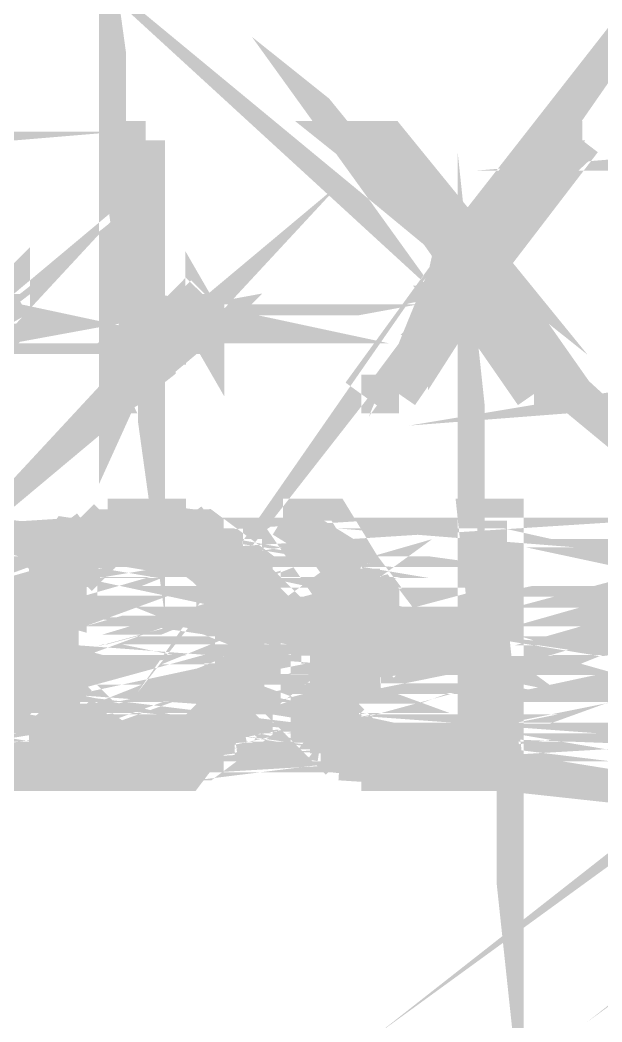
# Model space of a CAD drawing. Header units: inches. Extents: x -524 to 1067, y -71 to 1110.
# Drawn here: x 783.01 to 796.9, y 112.55 to 136.46 of the extents above; entities that cross this region are included whole.
import ezdxf

# ---------------------------------------------------------------- set-up
doc = ezdxf.new("R2010")
doc.units = ezdxf.units.IN
doc.header["$MEASUREMENT"] = 0
doc.layers.add('H', color=7, linetype='Continuous')
doc.layers.add('P', color=7, linetype='Continuous')

msp = doc.modelspace()

# ---------------------------------------------------------------- hatches: boundary and pattern name
at = {"layer": 'H', "linetype": 'Continuous'}
for points in [[(786.072, 128.955), (785.364, 127.539), (785.364, 133.591), (786.072, 133.591), (786.072, 128.955)], [(793.474, 131.467), (793.474, 131.273), (793.215, 130.306), (790.897, 133.591), (791.865, 133.591), (793.474, 131.467)], [(794.182, 130.565), (793.733, 131.018), (793.733, 131.018), (793.923, 131.339), (793.923, 131.467), (795.533, 133.591), (796.5, 133.591), (793.733, 131.018), (793.733, 131.018), (796.5, 133.591), (794.182, 130.565), (794.182, 130.565)], [(793.215, 130.306), (793.474, 131.273), (793.733, 131.273), (793.733, 131.018), (793.215, 130.306)], [(793.733, 131.018), (793.923, 131.273), (793.923, 131.339), (793.733, 131.018)], [(793.215, 130.306), (793.733, 131.018), (794.182, 130.565), (796.241, 127.539), (793.215, 130.306)], [(793.215, 129.149), (792.058, 127.539), (791.156, 127.539), (793.215, 130.306), (793.733, 129.857), (793.474, 129.536), (793.733, 129.857), (793.215, 129.408), (793.215, 129.408), (793.474, 129.598), (793.408, 129.408), (793.215, 129.408), (793.215, 129.408), (793.215, 129.149)], [(796.241, 127.539), (793.733, 129.857), (793.215, 130.306), (796.241, 127.539)], [(787.423, 129.149), (787.229, 129.598), (787.423, 129.857), (787.423, 129.149)], [(796.241, 127.539), (793.923, 129.598), (793.733, 129.598), (793.733, 129.857), (796.241, 127.539)], [(787.423, 129.149), (786.715, 129.408), (786.97, 129.598), (787.423, 129.149)], [(787.423, 129.149), (786.97, 129.598), (787.229, 129.598), (787.423, 129.149)], [(796.241, 127.539), (793.923, 129.408), (793.923, 129.598), (796.241, 127.539)], [(786.262, 129.149), (786.521, 129.408), (786.715, 129.408), (787.423, 129.149), (786.262, 129.149)], [(795.343, 127.539), (794.182, 129.149), (793.923, 129.408), (796.241, 127.539), (795.343, 127.539)], [(786.072, 128.955), (787.423, 129.149), (787.229, 128.955), (786.072, 128.955)], [(786.072, 128.955), (786.262, 129.149), (787.423, 129.149), (786.072, 128.955)], [(786.715, 128.7), (785.364, 127.539), (786.072, 128.955), (786.97, 128.955), (786.97, 128.7), (786.715, 128.7)], [(785.364, 127.539), (786.715, 128.7), (786.521, 128.507), (785.364, 127.539)], [(785.364, 127.539), (786.262, 128.313), (786.262, 128.507), (786.521, 128.507), (786.262, 128.313), (786.262, 128.247), (785.364, 127.539)], [(785.364, 127.539), (786.262, 128.247), (786.072, 127.988), (785.364, 127.539)], [(785.364, 127.539), (786.072, 127.988), (785.813, 127.798), (785.364, 127.539)], [(785.364, 127.539), (785.813, 127.798), (785.813, 127.539), (785.364, 127.539)], [(784.912, 124.32), (785.105, 124.514), (786.97, 124.514), (787.229, 124.32), (784.912, 124.32)], [(791.156, 123.353), (791.416, 123.163), (790.448, 122.904), (789.288, 124.514), (790.448, 124.514), (791.156, 123.353)], [(794.635, 118.528), (793.923, 121.294), (793.923, 124.514), (794.635, 118.528)], [(794.635, 118.528), (793.923, 124.514), (794.635, 124.514), (794.635, 118.528)], [(784.463, 124.065), (784.652, 124.32), (787.423, 124.32), (787.682, 124.065), (784.463, 124.065)], [(783.944, 123.806), (784.204, 124.065), (786.072, 124.065), (785.813, 123.806), (783.944, 123.806)], [(786.262, 123.806), (786.072, 124.065), (787.937, 123.806), (786.262, 123.806)], [(787.937, 123.806), (786.072, 124.065), (787.937, 124.065), (787.937, 123.806)], [(783.755, 123.353), (783.755, 123.612), (783.944, 123.806), (785.105, 123.806), (784.912, 123.612), (783.755, 123.353)], [(787.423, 123.353), (787.036, 123.806), (786.715, 123.806), (786.97, 123.806), (788.131, 123.612), (788.39, 123.612), (788.39, 123.353), (787.423, 123.353)], [(788.131, 123.612), (786.715, 123.806), (788.131, 123.806), (788.131, 123.612)], [(783.755, 123.353), (784.912, 123.612), (784.652, 123.353), (783.755, 123.353)], [(783.495, 122.904), (783.495, 123.163), (784.463, 123.163), (784.463, 122.904), (784.204, 122.904), (784.204, 122.455), (783.944, 122.196), (783.944, 120.846), (784.204, 120.586), (783.236, 120.327), (783.236, 122.711), (783.495, 122.904)], [(783.495, 123.163), (783.755, 123.353), (784.652, 123.353), (784.463, 123.163), (783.495, 123.163)], [(787.682, 123.163), (787.423, 123.353), (788.39, 123.353), (787.682, 123.163)], [(787.682, 123.163), (788.39, 123.353), (788.58, 123.163), (787.682, 123.163)], [(788.839, 122.711), (787.937, 122.904), (787.682, 122.904), (787.682, 123.163), (788.58, 123.163), (788.58, 122.904), (788.839, 122.711)], [(790.448, 122.904), (791.416, 123.163), (791.416, 122.904), (790.448, 122.904)], [(787.937, 122.455), (787.937, 122.904), (788.839, 122.711), (788.839, 122.196), (788.131, 122.003), (788.131, 122.196), (787.937, 122.455)], [(790.448, 122.711), (790.448, 122.904), (791.605, 122.904), (791.605, 122.711), (790.708, 122.455), (790.708, 122.711), (790.448, 122.711)], [(791.865, 122.196), (790.708, 122.455), (791.605, 122.711), (791.865, 122.455), (791.865, 122.196)], [(791.156, 122.003), (791.156, 122.196), (790.897, 122.196), (790.897, 122.389), (790.708, 122.455), (790.897, 122.455), (791.865, 122.196), (792.058, 122.196), (792.058, 122.003), (791.156, 122.003)], [(788.131, 120.846), (788.131, 122.003), (788.839, 122.196), (788.839, 120.327), (788.58, 120.327), (788.58, 119.878), (788.39, 119.685), (787.682, 119.878), (787.682, 120.137), (787.937, 120.137), (787.937, 120.846), (788.131, 120.846)], [(791.605, 121.747), (791.416, 122.003), (792.507, 122.003), (791.605, 121.747)], [(791.605, 121.747), (792.507, 122.003), (793.025, 122.003), (791.605, 121.747)], [(793.923, 121.294), (791.605, 121.747), (793.025, 122.003), (793.923, 121.294)], [(793.923, 121.294), (793.025, 122.003), (793.923, 122.003), (793.923, 121.294)], [(793.923, 121.294), (790.708, 121.554), (790.897, 121.747), (793.923, 121.294)], [(793.923, 121.294), (790.897, 121.747), (791.416, 121.747), (793.923, 121.294)], [(793.923, 121.294), (791.416, 121.747), (791.605, 121.747), (793.923, 121.294)], [(790.448, 121.294), (790.448, 121.554), (790.708, 121.554), (793.923, 121.294), (790.448, 121.294)], [(790.255, 121.035), (791.799, 121.229), (792.058, 121.294), (791.799, 121.229), (791.605, 121.035), (790.255, 121.035)], [(790.255, 121.035), (790.255, 121.294), (792.058, 121.294), (790.255, 121.035)], [(794.635, 118.528), (793.923, 119.17), (793.923, 121.294), (794.635, 118.528)], [(789.999, 120.586), (789.999, 121.035), (791.156, 121.035), (791.156, 120.846), (790.897, 120.846), (789.999, 120.586)], [(789.999, 119.685), (789.999, 120.586), (790.897, 120.846), (790.708, 120.586), (790.708, 119.878), (789.999, 119.685)], [(783.495, 120.137), (783.236, 120.327), (784.204, 120.586), (784.204, 120.327), (784.463, 120.137), (784.463, 119.878), (783.495, 120.137)], [(783.495, 119.878), (783.495, 120.137), (784.463, 119.878), (783.495, 119.878)], [(783.755, 119.685), (783.495, 119.878), (784.463, 119.878), (784.652, 119.685), (783.755, 119.429), (783.755, 119.685)], [(787.229, 119.429), (787.682, 119.878), (788.39, 119.685), (788.131, 119.429), (787.229, 119.429)], [(789.999, 119.685), (790.708, 119.878), (790.897, 119.685), (789.999, 119.685)], [(783.944, 119.17), (783.944, 119.429), (783.755, 119.429), (784.652, 119.685), (784.912, 119.429), (785.105, 119.429), (783.944, 119.17)], [(790.255, 119.17), (789.999, 119.429), (789.999, 119.685), (790.897, 119.685), (790.897, 119.429), (791.156, 119.429), (790.255, 119.17)], [(783.944, 119.17), (785.105, 119.429), (785.364, 119.17), (783.944, 119.17)], [(786.715, 119.17), (788.131, 119.429), (788.131, 119.17), (786.715, 119.17)], [(786.715, 119.17), (786.97, 119.429), (788.131, 119.429), (786.715, 119.17)], [(790.255, 119.17), (791.156, 119.429), (791.416, 119.17), (790.255, 119.17)], [(784.463, 118.718), (784.463, 118.977), (784.204, 118.977), (786.072, 119.17), (787.937, 118.977), (787.682, 118.977), (787.423, 118.718), (784.463, 118.718)], [(784.204, 118.977), (784.204, 119.17), (786.072, 119.17), (784.204, 118.977)], [(787.937, 118.977), (786.072, 119.17), (786.262, 119.17), (787.937, 118.977)], [(787.937, 118.977), (786.262, 119.17), (787.937, 119.17), (787.937, 118.977)], [(794.635, 118.528), (790.448, 118.977), (790.255, 119.17), (792.058, 119.17), (794.635, 118.528)], [(794.635, 118.528), (792.058, 119.17), (793.923, 119.17), (794.635, 118.528)], [(794.635, 118.528), (790.708, 118.718), (790.448, 118.977), (794.635, 118.528)], [(785.105, 118.528), (784.912, 118.718), (787.229, 118.718), (786.97, 118.528), (785.105, 118.528)], [(794.635, 118.528), (790.708, 118.718), (790.897, 118.718), (794.635, 118.528)], [(791.156, 118.528), (791.156, 118.718), (790.897, 118.718), (791.156, 118.718), (794.635, 118.528), (791.156, 118.528)]]:
    msp.add_hatch(color=256, dxfattribs=at).paths.add_polyline_path(points)

# ---------------------------------------------------------------- linework, layer by layer
at = {"layer": 'P', "const_width": 0.927}
for points in [[(812.658, 128.247), (812.464, 128.054), (811.756, 127.539), (812.658, 128.247)], [(817.1, 128.054), (816.391, 127.539), (817.293, 128.247)], [(793.923, 129.664), (796.241, 127.539), (793.668, 129.664), (793.923, 129.664)], [(793.474, 131.532), (790.897, 133.591), (793.215, 130.372)], [(785.364, 133.591), (786.007, 128.955), (786.007, 133.591)], [(786.007, 133.591), (785.364, 133.591)], [(785.364, 133.591), (786.007, 128.955), (785.364, 127.539), (785.364, 133.591)], [(793.474, 131.532), (790.897, 133.591), (791.799, 133.591), (793.474, 131.532)], [(796.434, 133.591), (793.668, 131.018), (794.116, 130.565)], [(796.434, 133.591), (793.668, 131.018)], [(793.668, 131.018), (795.533, 133.591)], [(793.668, 131.018), (795.533, 133.591)], [(795.533, 133.591), (793.923, 131.273), (793.668, 131.018)], [(795.533, 133.591), (793.923, 131.273), (793.923, 131.532), (795.533, 133.591)], [(794.116, 130.565), (796.434, 133.591)], [(795.533, 133.591), (796.434, 133.591)], [(771.907, 133.335), (774.225, 133.335), (771.907, 133.335), (774.225, 133.335), (771.907, 133.142), (771.907, 133.335)], [(792.058, 127.539), (793.215, 130.372), (791.156, 127.539)], [(802.745, 133.335), (805.062, 133.335), (802.745, 133.335), (805.062, 133.335), (802.745, 133.142), (802.745, 133.335)], [(793.923, 122.003), (793.923, 124.579), (794.569, 118.528)], [(793.215, 130.372), (793.474, 131.532)], [(793.215, 130.372), (793.474, 131.532)], [(793.474, 131.532), (793.474, 131.273)], [(793.923, 131.273), (793.923, 131.532), (793.923, 131.273)], [(793.923, 131.532), (793.923, 131.532), (793.923, 131.532)], [(781.627, 128.247), (780.729, 127.539), (781.627, 128.507), (781.627, 128.247)], [(786.262, 128.247), (785.364, 127.539), (786.262, 128.507), (786.262, 128.247)], [(793.215, 130.372), (793.668, 131.273)], [(793.215, 130.372), (793.668, 131.273)], [(793.668, 131.273), (793.474, 131.273), (793.215, 130.372)], [(793.474, 131.273), (793.215, 130.372)], [(793.668, 131.273), (793.668, 131.018)], [(793.668, 131.018), (794.116, 130.565), (793.215, 130.372), (793.668, 131.018)], [(793.668, 131.018), (793.215, 130.372)], [(782.787, 129.215), (782.787, 129.923), (782.528, 129.664)], [(794.116, 130.565), (793.215, 130.372)], [(796.241, 127.539), (794.116, 130.565)], [(787.164, 129.664), (787.423, 129.215), (787.423, 129.923)], [(792.058, 127.539), (793.215, 130.372)], [(793.215, 130.372), (793.668, 129.923), (796.241, 127.539), (793.215, 130.372)], [(793.215, 130.372), (796.241, 127.539)], [(793.215, 130.372), (793.215, 129.215)], [(793.215, 130.372), (793.215, 129.215), (793.668, 129.923)], [(793.668, 129.923), (793.215, 130.372)], [(793.215, 129.408), (793.474, 129.664), (793.474, 129.408), (793.215, 129.408)], [(782.079, 129.408), (782.335, 129.664), (782.787, 129.215)], [(782.787, 129.215), (782.787, 129.923), (782.787, 129.923), (782.787, 129.215)], [(786.715, 129.408), (786.97, 129.664), (787.423, 129.215)], [(787.423, 129.923), (787.164, 129.664)], [(787.423, 129.215), (787.423, 129.923)], [(787.423, 129.923), (787.423, 129.923)], [(787.423, 129.923), (787.423, 129.215)], [(793.215, 129.215), (793.668, 129.923)], [(793.668, 129.923), (793.215, 129.408)], [(793.668, 129.923), (793.215, 129.408)], [(793.215, 129.408), (793.474, 129.664), (793.668, 129.923)], [(796.241, 127.539), (793.668, 129.664), (793.668, 129.923)], [(793.668, 129.923), (796.241, 127.539)], [(793.668, 129.923), (796.241, 127.539), (793.668, 129.923)], [(793.668, 129.923), (793.668, 129.923)], [(782.335, 129.664), (782.787, 129.215)], [(782.787, 129.215), (782.528, 129.664)], [(782.787, 129.215), (782.528, 129.664)], [(782.528, 129.664), (782.787, 129.215)], [(782.528, 129.664), (782.787, 129.215)], [(786.97, 129.664), (787.423, 129.215)], [(787.164, 129.664), (786.97, 129.664)], [(787.423, 129.215), (787.164, 129.664)], [(787.423, 129.215), (787.164, 129.664)], [(787.164, 129.664), (787.164, 129.664)], [(787.164, 129.664), (787.423, 129.215)], [(793.474, 129.664), (793.474, 129.664), (793.474, 129.664)], [(793.923, 129.664), (796.241, 127.539), (793.923, 129.664)], [(782.787, 129.215), (781.886, 129.408), (781.627, 129.215)], [(782.787, 129.215), (781.886, 129.408)], [(781.886, 129.408), (782.079, 129.408), (782.787, 129.215)], [(782.079, 129.408), (782.787, 129.215), (782.079, 129.408), (782.787, 129.215), (782.079, 129.408)], [(782.787, 129.215), (782.079, 129.408)], [(786.262, 129.215), (787.423, 129.215), (786.521, 129.408), (786.262, 129.215)], [(787.423, 129.215), (786.521, 129.408)], [(786.521, 129.408), (786.715, 129.408), (787.423, 129.215)], [(786.715, 129.408), (787.423, 129.215), (786.715, 129.408), (787.423, 129.215), (786.715, 129.408)], [(786.715, 129.408), (786.715, 129.408)], [(787.423, 129.215), (786.715, 129.408)], [(793.215, 129.408), (793.215, 129.215)], [(793.923, 129.408), (794.116, 129.215), (796.241, 127.539)], [(796.241, 127.539), (793.923, 129.408)], [(793.923, 129.408), (796.241, 127.539), (793.923, 129.408), (793.923, 129.408)], [(781.627, 129.215), (782.787, 129.215), (781.371, 128.955)], [(787.423, 129.215), (787.164, 128.955), (786.007, 128.955), (787.423, 129.215)], [(782.787, 129.215), (782.528, 128.955), (781.371, 128.955)], [(781.371, 128.955), (782.787, 129.215)], [(781.627, 129.215), (782.787, 129.215)], [(782.787, 129.215), (781.627, 129.215)], [(781.627, 129.215), (782.787, 129.215)], [(786.262, 129.215), (787.423, 129.215), (786.007, 128.955)], [(786.007, 128.955), (786.262, 129.215)], [(786.262, 129.215), (787.423, 129.215)], [(787.423, 129.215), (786.262, 129.215)], [(793.215, 129.215), (792.058, 127.539)], [(794.116, 129.215), (796.241, 127.539)], [(795.277, 127.539), (794.116, 129.215)], [(786.007, 128.955), (786.715, 128.7), (785.364, 127.539)], [(785.364, 127.539), (786.007, 128.955)], [(787.164, 128.955), (786.007, 128.955)], [(786.007, 128.955), (787.164, 128.955)], [(786.007, 128.955), (787.164, 128.955)], [(787.164, 128.955), (786.007, 128.955), (786.007, 128.955), (787.164, 128.955)], [(786.007, 128.955), (786.97, 128.955), (787.164, 128.955)], [(786.97, 128.955), (786.007, 128.955)], [(786.007, 128.955), (786.97, 128.955)], [(786.97, 128.7), (786.007, 128.955)], [(786.007, 128.955), (786.715, 128.7)], [(787.164, 128.955), (787.164, 128.955)], [(786.715, 128.7), (786.521, 128.507), (785.364, 127.539)], [(785.364, 127.539), (786.715, 128.7)], [(786.715, 128.7), (786.97, 128.7)], [(805.256, 128.247), (802.745, 128.054), (803.905, 128.247)], [(780.729, 127.539), (781.627, 128.507), (781.886, 128.507), (780.729, 127.539)], [(785.364, 127.539), (786.262, 128.507), (786.521, 128.507), (785.364, 127.539)], [(786.521, 128.507), (785.364, 127.539), (786.521, 128.507), (786.521, 128.507)], [(786.007, 128.054), (785.364, 127.539), (786.262, 128.247)], [(786.262, 128.247), (786.007, 128.054)], [(785.364, 127.539), (786.007, 128.054)], [(786.007, 128.054), (785.364, 127.539), (786.007, 128.054), (786.007, 128.054)], [(786.007, 128.054), (785.813, 127.798)], [(785.813, 127.798), (785.364, 127.539), (785.813, 127.798)], [(785.813, 127.798), (785.364, 127.539)], [(785.813, 127.798), (785.364, 127.539), (785.813, 127.798)], [(785.813, 127.798), (785.813, 127.798)], [(785.813, 127.539), (785.364, 127.539), (785.813, 127.539), (785.813, 127.539)], [(791.156, 127.539), (792.058, 127.539)], [(796.241, 127.539), (795.277, 127.539)], [(778.601, 124.579), (780.729, 124.32), (778.346, 124.32)], [(787.164, 124.32), (784.846, 124.32), (785.105, 124.579)], [(785.364, 124.579), (786.97, 124.579), (785.105, 124.579), (785.364, 124.579)], [(786.97, 124.579), (785.105, 124.579), (786.97, 124.579), (786.97, 124.579), (785.105, 124.579), (786.97, 124.579)], [(785.105, 124.579), (785.105, 124.579), (786.97, 124.579)], [(785.105, 124.579), (787.164, 124.32), (786.97, 124.579)], [(785.105, 124.579), (787.164, 124.32)], [(785.554, 124.579), (786.715, 124.579), (785.364, 124.579)], [(785.364, 124.579), (785.554, 124.579)], [(786.715, 124.579), (785.364, 124.579), (786.97, 124.579), (786.715, 124.579)], [(786.262, 124.579), (785.554, 124.579), (785.813, 124.579)], [(786.262, 124.579), (785.554, 124.579), (786.521, 124.579), (786.262, 124.579)], [(785.554, 124.579), (786.521, 124.579), (785.554, 124.579), (785.554, 124.579), (786.521, 124.579)], [(785.554, 124.579), (786.715, 124.579), (786.521, 124.579)], [(786.007, 124.579), (786.262, 124.579), (786.007, 124.579), (785.813, 124.579)], [(785.813, 124.579), (786.007, 124.579)], [(786.262, 124.579), (785.813, 124.579)], [(785.813, 124.579), (786.262, 124.579)], [(785.813, 124.579), (786.262, 124.579)], [(786.262, 124.579), (786.262, 124.579)], [(791.156, 123.419), (789.288, 124.579)], [(789.288, 124.579), (790.448, 122.904)], [(791.156, 123.419), (789.288, 124.579)], [(789.288, 124.579), (790.448, 124.579), (791.156, 123.419)], [(794.569, 118.528), (793.923, 124.579), (794.569, 124.579), (794.569, 118.528)], [(780.919, 124.32), (777.893, 124.127), (781.178, 124.127), (780.919, 124.32)], [(787.423, 124.32), (784.397, 124.127), (787.682, 124.127), (787.423, 124.32)], [(779.568, 124.127), (779.309, 123.871), (777.7, 124.127), (779.568, 124.127)], [(781.371, 124.127), (779.568, 124.127), (781.371, 123.871), (781.371, 124.127)], [(779.568, 124.127), (779.762, 123.871), (781.371, 123.871), (779.568, 124.127)], [(787.872, 124.127), (786.007, 124.127), (787.872, 123.871), (787.872, 124.127)], [(786.262, 123.871), (787.872, 123.871), (786.007, 124.127)], [(787.423, 124.32), (784.397, 124.127), (784.652, 124.32)], [(785.813, 123.871), (784.138, 124.127), (783.944, 123.871), (785.813, 123.871)], [(786.007, 124.127), (784.138, 124.127)], [(784.138, 124.127), (786.007, 124.127)], [(786.007, 124.127), (784.138, 124.127), (787.872, 124.127), (786.007, 124.127)], [(787.682, 124.127), (784.138, 124.127), (787.682, 124.127)], [(787.872, 124.127), (784.138, 124.127), (784.138, 124.127), (787.872, 124.127)], [(784.397, 124.127), (787.682, 124.127), (784.138, 124.127), (784.397, 124.127)], [(786.007, 124.127), (785.813, 123.871), (784.138, 124.127)], [(784.138, 124.127), (786.007, 124.127)], [(784.652, 124.32), (787.423, 124.32)], [(787.423, 124.32), (784.652, 124.32)], [(784.652, 124.32), (787.423, 124.32)], [(784.652, 124.32), (787.423, 124.32)], [(787.423, 124.32), (784.652, 124.32)], [(784.652, 124.32), (787.423, 124.32)], [(787.423, 124.32), (787.423, 124.32), (784.652, 124.32)], [(787.164, 124.32), (784.652, 124.32)], [(784.652, 124.32), (784.846, 124.32)], [(787.164, 124.32), (784.652, 124.32)], [(784.652, 124.32), (787.423, 124.32)], [(787.164, 124.32), (784.846, 124.32)], [(784.846, 124.32), (787.164, 124.32)], [(784.846, 124.32), (787.164, 124.32)], [(786.007, 124.127), (786.262, 123.871)], [(788.131, 123.612), (786.97, 123.871), (787.164, 123.612)], [(787.164, 124.32), (787.164, 124.32)], [(787.423, 124.32), (787.164, 124.32)], [(798.752, 123.871), (802.23, 123.871), (799.011, 124.127)], [(780.47, 123.871), (780.211, 123.871), (781.627, 123.612)], [(785.105, 123.871), (783.944, 123.871), (785.105, 123.871), (783.944, 123.871), (784.846, 123.612), (785.105, 123.871)], [(788.131, 123.871), (786.715, 123.871), (788.131, 123.612)], [(783.689, 123.612), (783.944, 123.871)], [(783.944, 123.871), (784.846, 123.612)], [(785.364, 123.871), (783.944, 123.871), (785.364, 123.871)], [(785.105, 123.871), (783.944, 123.871), (783.944, 123.871), (785.105, 123.871)], [(785.364, 123.871), (783.944, 123.871), (785.554, 123.871), (785.364, 123.871)], [(783.944, 123.871), (785.554, 123.871), (785.554, 123.871), (783.944, 123.871)], [(785.813, 123.871), (783.944, 123.871), (785.813, 123.871)], [(788.324, 123.419), (787.164, 123.612), (787.423, 123.419)], [(786.262, 123.871), (787.872, 123.871), (786.262, 123.871), (787.872, 123.871), (786.521, 123.871), (786.262, 123.871)], [(786.521, 123.871), (788.131, 123.871), (786.521, 123.871)], [(787.872, 123.871), (786.521, 123.871), (788.131, 123.871), (787.872, 123.871)], [(786.97, 123.871), (786.715, 123.871)], [(786.715, 123.871), (788.131, 123.612)], [(786.715, 123.871), (788.131, 123.871)], [(788.131, 123.871), (786.715, 123.871)], [(786.715, 123.871), (786.715, 123.871)], [(788.131, 123.612), (786.97, 123.871)], [(788.131, 123.612), (788.131, 123.871)], [(800.168, 123.871), (798.752, 123.871), (799.912, 123.612)], [(798.752, 123.871), (799.912, 123.612), (798.558, 123.612), (798.752, 123.871)], [(800.168, 119.429), (798.752, 119.236), (799.912, 119.429)], [(781.886, 123.419), (780.729, 123.612), (781.886, 123.612), (781.886, 123.419)], [(784.846, 123.612), (784.652, 123.419), (783.689, 123.419), (784.846, 123.612)], [(780.919, 123.419), (781.886, 123.419), (781.178, 123.163)], [(784.652, 123.419), (783.495, 123.163), (784.397, 123.163)], [(783.689, 123.419), (784.652, 123.419), (783.495, 123.163)], [(788.324, 123.419), (787.164, 123.612), (788.324, 123.612), (788.324, 123.419)], [(783.495, 123.163), (783.689, 123.419)], [(784.846, 123.612), (783.689, 123.612)], [(784.846, 123.612), (783.689, 123.612)], [(783.689, 123.612), (784.846, 123.612), (784.846, 123.612), (783.689, 123.612)], [(784.846, 123.612), (783.689, 123.419), (783.689, 123.612)], [(784.652, 123.419), (783.689, 123.419)], [(783.689, 123.419), (784.652, 123.419)], [(784.652, 123.419), (783.689, 123.419)], [(783.689, 123.419), (784.652, 123.419)], [(784.652, 123.419), (783.689, 123.419), (783.689, 123.419)], [(783.689, 123.419), (784.652, 123.419)], [(784.397, 123.163), (784.652, 123.419)], [(784.652, 123.419), (784.652, 123.419)], [(787.423, 123.419), (788.324, 123.419), (787.682, 123.163)], [(787.164, 123.612), (788.324, 123.612)], [(788.324, 123.612), (787.164, 123.612)], [(787.164, 123.612), (787.164, 123.612)], [(788.324, 123.612), (787.164, 123.612)], [(787.164, 123.612), (788.131, 123.612), (788.324, 123.612)], [(787.164, 123.612), (788.131, 123.612)], [(787.423, 123.419), (788.324, 123.419)], [(788.324, 123.419), (787.423, 123.419)], [(787.682, 123.163), (787.423, 123.419)], [(787.423, 123.419), (788.324, 123.419)], [(788.324, 123.419), (787.423, 123.419)], [(787.423, 123.419), (788.324, 123.419)], [(788.324, 123.419), (788.324, 123.419), (787.423, 123.419)], [(787.423, 123.419), (788.324, 123.419)], [(788.324, 123.419), (788.58, 123.163), (787.682, 123.163)], [(787.682, 123.163), (788.324, 123.419)], [(791.35, 123.163), (790.448, 122.904), (791.156, 123.419), (791.35, 123.163)], [(790.448, 122.904), (791.156, 123.419)], [(799.46, 123.419), (798.303, 123.163), (799.27, 123.163)], [(798.558, 123.612), (799.46, 123.419), (798.558, 123.419), (798.558, 123.612)], [(798.558, 123.419), (799.46, 123.419), (798.303, 123.163)], [(782.079, 123.163), (781.178, 123.163), (782.079, 122.904), (782.079, 123.163)], [(781.178, 123.163), (782.079, 122.904), (781.178, 122.904), (781.178, 123.163)], [(784.397, 123.163), (783.495, 122.904), (784.397, 122.904), (784.397, 123.163)], [(783.495, 123.163), (784.397, 123.163)], [(784.397, 123.163), (783.495, 123.163)], [(783.495, 123.163), (784.397, 123.163)], [(784.397, 123.163), (783.495, 122.904), (783.495, 123.163)], [(783.495, 123.163), (784.397, 123.163)], [(784.397, 123.163), (784.397, 123.163), (783.495, 123.163)], [(788.58, 123.163), (787.682, 123.163), (788.58, 122.904), (788.58, 123.163)], [(787.682, 123.163), (788.58, 122.904), (787.682, 122.904), (787.682, 123.163)], [(788.58, 123.163), (787.682, 123.163)], [(787.682, 123.163), (788.58, 123.163)], [(788.58, 123.163), (787.682, 123.163), (787.682, 123.163)], [(787.682, 123.163), (788.58, 123.163)], [(791.35, 123.163), (790.448, 122.904), (791.35, 123.163)], [(799.27, 123.163), (798.303, 122.904), (799.011, 122.904), (799.27, 123.163)], [(788.58, 122.904), (787.872, 122.904), (788.773, 122.711), (788.58, 122.904)], [(784.138, 122.904), (783.236, 122.711), (784.138, 122.711), (784.138, 122.904)], [(783.495, 122.904), (784.138, 122.904), (783.236, 122.711)], [(783.236, 122.711), (783.495, 122.904)], [(783.236, 122.711), (784.138, 122.711)], [(784.138, 122.711), (783.236, 122.711)], [(783.236, 122.711), (783.236, 122.711)], [(784.138, 122.711), (783.236, 122.711)], [(783.236, 122.711), (784.138, 122.455), (784.138, 122.711)], [(783.236, 122.711), (784.138, 122.455)], [(783.236, 122.455), (783.236, 122.711)], [(783.495, 122.904), (784.397, 122.904), (783.495, 122.904), (783.495, 122.904), (784.397, 122.904)], [(783.495, 122.904), (784.138, 122.904), (784.397, 122.904)], [(788.773, 122.711), (787.872, 122.455), (788.773, 122.455), (788.773, 122.711)], [(787.872, 122.711), (788.773, 122.711), (787.872, 122.455), (787.872, 122.711)], [(791.605, 122.711), (791.799, 122.455), (790.642, 122.455), (791.605, 122.711)], [(788.58, 122.904), (787.682, 122.904), (788.58, 122.904), (788.58, 122.904), (787.682, 122.904)], [(788.58, 122.904), (787.872, 122.904), (787.682, 122.904)], [(787.872, 122.904), (788.773, 122.711), (787.872, 122.904)], [(790.448, 122.904), (791.605, 122.904), (790.448, 122.904), (791.605, 122.904)], [(791.605, 122.904), (790.448, 122.711)], [(790.448, 122.711), (790.448, 122.904)], [(791.605, 122.904), (790.448, 122.711)], [(790.448, 122.711), (791.605, 122.711), (791.605, 122.904)], [(791.35, 122.904), (790.448, 122.904), (791.605, 122.904), (791.35, 122.904)], [(790.448, 122.711), (791.605, 122.711)], [(790.642, 122.711), (790.448, 122.711)], [(791.605, 122.711), (790.642, 122.711)], [(791.605, 122.711), (790.642, 122.711)], [(790.642, 122.711), (791.605, 122.711), (791.605, 122.711), (790.642, 122.711)], [(791.605, 122.711), (790.642, 122.455), (790.642, 122.711)], [(799.011, 122.711), (798.109, 122.455), (799.011, 122.455), (799.011, 122.711)], [(784.138, 122.455), (783.236, 122.455)], [(784.138, 122.455), (783.236, 122.455)], [(783.236, 122.455), (784.138, 122.455), (784.138, 122.455), (783.236, 122.455)], [(784.138, 122.455), (783.236, 122.262), (783.236, 122.455)], [(784.138, 122.455), (783.236, 122.262)], [(783.944, 122.262), (784.138, 122.455)], [(788.773, 122.455), (788.131, 122.262), (788.773, 122.262)], [(787.872, 122.455), (788.773, 122.455)], [(788.773, 122.455), (787.872, 122.455)], [(787.872, 122.455), (787.872, 122.455)], [(788.773, 122.455), (787.872, 122.455)], [(787.872, 122.455), (788.773, 122.455), (788.773, 122.455), (787.872, 122.455)], [(788.131, 122.262), (787.872, 122.455)], [(788.773, 122.455), (788.131, 122.262)], [(788.773, 122.262), (788.773, 122.455)], [(791.799, 122.262), (790.897, 122.455), (790.642, 122.455)], [(790.642, 122.455), (791.799, 122.262)], [(791.799, 122.455), (790.642, 122.455)], [(790.642, 122.455), (791.799, 122.262)], [(791.799, 122.262), (790.897, 122.455), (790.897, 122.262)], [(791.799, 122.262), (791.799, 122.455)], [(783.236, 122.262), (783.944, 122.262), (783.236, 122.003)], [(783.236, 122.262), (783.944, 122.262)], [(783.236, 122.003), (783.236, 122.262)], [(783.944, 122.262), (783.236, 122.003)], [(783.236, 122.003), (783.944, 122.003), (783.944, 122.262)], [(788.131, 122.262), (788.773, 122.262), (788.131, 122.003)], [(788.773, 122.262), (788.131, 122.003), (788.773, 122.262)], [(788.131, 122.003), (788.131, 122.262)], [(791.156, 122.262), (792.058, 122.262), (790.897, 122.262), (791.156, 122.262)], [(792.058, 122.262), (790.897, 122.262), (791.799, 122.262), (792.058, 122.262)], [(790.897, 122.262), (791.799, 122.262)], [(792.058, 122.003), (791.156, 122.262), (791.156, 122.003)], [(792.058, 122.003), (791.156, 122.262)], [(791.156, 122.262), (792.058, 122.262)], [(792.058, 122.262), (792.058, 122.003)], [(799.011, 122.262), (798.109, 122.003), (799.011, 122.003), (799.011, 122.262)], [(781.627, 122.003), (782.335, 121.747), (781.627, 121.747), (781.627, 122.003)], [(783.236, 122.003), (783.944, 122.003)], [(783.944, 122.003), (783.236, 122.003)], [(783.236, 122.003), (783.236, 122.003)], [(783.944, 122.003), (783.236, 122.003)], [(783.236, 122.003), (783.944, 122.003), (783.944, 122.003), (783.236, 122.003)], [(783.944, 122.003), (783.236, 121.747)], [(783.236, 121.747), (783.236, 122.003)], [(783.944, 122.003), (783.236, 121.747)], [(783.236, 121.747), (783.944, 121.747), (783.944, 122.003)], [(788.773, 122.003), (788.131, 122.003), (788.773, 121.747)], [(788.131, 122.003), (788.773, 121.747)], [(788.773, 121.747), (788.131, 121.747), (788.131, 122.003)], [(788.773, 121.747), (788.773, 122.003)], [(792.317, 122.003), (791.156, 122.003), (791.35, 122.003)], [(792.317, 122.003), (791.156, 122.003)], [(791.156, 122.003), (792.058, 122.003)], [(791.156, 122.003), (792.058, 122.003)], [(792.058, 122.003), (791.156, 122.003)], [(791.156, 122.003), (791.156, 122.003)], [(792.058, 122.003), (791.156, 122.003)], [(791.156, 122.003), (792.058, 122.003), (792.058, 122.003), (791.156, 122.003)], [(792.507, 122.003), (791.35, 122.003)], [(791.35, 122.003), (792.507, 122.003)], [(792.507, 122.003), (791.35, 122.003)], [(791.35, 122.003), (792.507, 122.003), (792.507, 122.003), (791.35, 122.003)], [(792.507, 122.003), (791.605, 121.747), (791.35, 122.003)], [(792.507, 122.003), (791.35, 122.003)], [(791.35, 122.003), (792.317, 122.003), (792.507, 122.003)], [(791.35, 122.003), (792.317, 122.003)], [(792.959, 122.003), (791.605, 121.747)], [(791.605, 121.747), (792.766, 122.003)], [(791.605, 121.747), (792.766, 122.003)], [(792.766, 122.003), (792.507, 122.003), (791.605, 121.747)], [(792.959, 122.003), (791.605, 121.747)], [(791.605, 121.747), (793.923, 121.294), (792.959, 122.003)], [(793.923, 122.003), (792.959, 122.003), (793.923, 121.294)], [(792.058, 122.003), (792.317, 122.003)], [(792.766, 122.003), (792.959, 122.003)], [(792.959, 122.003), (793.923, 122.003)], [(793.923, 122.003), (792.959, 122.003)], [(792.959, 122.003), (792.959, 122.003)], [(793.923, 121.294), (793.923, 122.003)], [(794.569, 118.528), (793.923, 122.003)], [(793.923, 122.003), (793.923, 121.294)], [(794.569, 118.528), (793.923, 122.003)], [(781.627, 121.747), (782.335, 121.554), (781.627, 121.554), (781.627, 121.747)], [(783.944, 121.747), (783.236, 121.554), (783.944, 121.554)], [(783.236, 121.747), (783.944, 121.747)], [(783.944, 121.747), (783.236, 121.554)], [(783.236, 121.554), (783.236, 121.747)], [(783.944, 121.554), (783.944, 121.747)], [(793.923, 121.294), (791.156, 121.747), (791.35, 121.747)], [(788.773, 121.747), (788.131, 121.747), (788.773, 121.747), (788.773, 121.747), (788.131, 121.747), (788.773, 121.747)], [(788.131, 121.747), (788.131, 121.747), (788.773, 121.747)], [(788.131, 121.747), (788.773, 121.554)], [(788.131, 121.747), (788.773, 121.554)], [(788.773, 121.554), (788.131, 121.554), (788.131, 121.747)], [(788.773, 121.554), (788.773, 121.747)], [(790.897, 121.747), (790.642, 121.554)], [(793.923, 121.294), (790.897, 121.747)], [(790.897, 121.747), (793.923, 121.294), (791.156, 121.747), (790.897, 121.747)], [(791.35, 121.747), (793.923, 121.294)], [(791.35, 121.747), (793.923, 121.294), (791.35, 121.747)], [(791.35, 121.747), (791.35, 121.747)], [(791.605, 121.747), (793.923, 121.294), (791.605, 121.747)], [(798.752, 121.747), (798.109, 121.554), (798.752, 121.554)], [(782.335, 121.554), (781.627, 121.294), (782.335, 121.294), (782.335, 121.554)], [(783.236, 121.554), (783.944, 121.554), (783.236, 121.294)], [(790.448, 121.294), (793.923, 121.294), (790.448, 121.554), (790.448, 121.294)], [(783.236, 121.294), (783.236, 121.554)], [(783.944, 121.554), (783.236, 121.294)], [(783.236, 121.294), (783.944, 121.294), (783.944, 121.554)], [(788.131, 121.554), (788.773, 121.554), (788.131, 121.294)], [(788.773, 121.554), (788.131, 121.554)], [(788.131, 121.554), (788.773, 121.554)], [(788.131, 121.294), (788.131, 121.554)], [(788.773, 121.554), (788.131, 121.294)], [(788.131, 121.294), (788.773, 121.294), (788.773, 121.554)], [(788.773, 121.554), (788.773, 121.554)], [(793.923, 121.294), (790.448, 121.554)], [(790.448, 121.554), (790.642, 121.554), (793.923, 121.294)], [(790.642, 121.554), (793.923, 121.294)], [(790.642, 121.554), (793.923, 121.294), (790.642, 121.554)], [(790.642, 121.554), (790.642, 121.554)], [(798.109, 121.554), (798.752, 121.554), (798.109, 121.294)], [(782.335, 121.294), (781.627, 121.101), (782.335, 121.101), (782.335, 121.294)], [(781.627, 121.294), (782.335, 121.294), (781.627, 121.101), (781.627, 121.294)], [(783.236, 121.294), (783.944, 121.294)], [(783.944, 121.294), (783.236, 121.294)], [(783.236, 121.294), (783.236, 121.294)], [(783.944, 121.294), (783.236, 121.294)], [(783.236, 121.294), (783.944, 121.294), (783.944, 121.294), (783.236, 121.294)], [(783.944, 121.294), (783.236, 121.101)], [(783.236, 121.101), (783.236, 121.294)], [(783.944, 121.294), (783.236, 121.101)], [(783.236, 121.101), (783.944, 121.101), (783.944, 121.294)], [(788.131, 121.294), (788.773, 121.294)], [(788.773, 121.294), (788.131, 121.101)], [(788.131, 121.101), (788.131, 121.294)], [(788.773, 121.294), (788.131, 121.101)], [(788.131, 121.101), (788.773, 121.101), (788.773, 121.294)], [(790.189, 121.101), (791.799, 121.294)], [(790.189, 121.101), (791.799, 121.294)], [(792.058, 121.294), (790.189, 121.101)], [(793.923, 121.294), (792.058, 121.294), (790.189, 121.294)], [(790.189, 121.294), (793.923, 121.294)], [(792.058, 121.294), (790.189, 121.294)], [(790.189, 121.294), (792.058, 121.294), (792.058, 121.294), (790.189, 121.294)], [(792.058, 121.294), (790.189, 121.101)], [(790.189, 121.101), (790.189, 121.294)], [(790.189, 121.294), (793.923, 121.294)], [(793.923, 121.294), (790.189, 121.294)], [(790.189, 121.294), (790.189, 121.294)], [(790.448, 121.294), (793.923, 121.294)], [(793.923, 121.294), (790.448, 121.294)], [(791.799, 121.294), (791.605, 121.101)], [(791.799, 121.294), (792.058, 121.294)], [(793.923, 121.294), (793.923, 119.236)], [(794.569, 118.528), (793.923, 121.294)], [(793.923, 121.294), (794.569, 118.528)], [(798.752, 121.294), (798.109, 121.294), (798.752, 121.101)], [(798.109, 121.294), (798.752, 121.101), (798.109, 121.101)], [(781.627, 121.101), (782.335, 121.101), (781.627, 120.846), (781.627, 121.101)], [(783.944, 121.101), (783.236, 120.846), (783.944, 120.846)], [(783.236, 121.101), (783.944, 121.101)], [(783.944, 121.101), (783.236, 120.846)], [(783.236, 120.846), (783.236, 121.101)], [(783.944, 120.846), (783.944, 121.101)], [(791.156, 121.101), (789.934, 121.101), (791.156, 120.846), (791.156, 121.101)], [(788.773, 121.101), (788.131, 120.846), (788.773, 120.846)], [(789.934, 121.101), (791.156, 120.846), (789.934, 120.846), (789.934, 121.101)], [(788.131, 121.101), (788.773, 121.101)], [(788.773, 121.101), (788.131, 120.846)], [(788.131, 120.846), (788.131, 121.101)], [(788.773, 120.846), (788.773, 121.101)], [(791.35, 121.101), (789.934, 121.101), (791.35, 121.101)], [(791.35, 121.101), (789.934, 121.101), (790.189, 121.101)], [(791.35, 121.101), (789.934, 121.101), (791.35, 121.101), (791.35, 121.101)], [(791.605, 121.101), (790.189, 121.101), (791.605, 121.101)], [(791.35, 121.101), (790.189, 121.101), (791.35, 121.101), (791.35, 121.101), (790.189, 121.101)], [(791.605, 121.101), (790.189, 121.101)], [(798.109, 121.101), (799.011, 120.846), (798.109, 120.846), (798.109, 121.101)], [(781.371, 120.846), (782.335, 120.846), (781.371, 120.652)], [(783.236, 120.846), (783.944, 120.846), (783.236, 120.652)], [(783.236, 120.652), (783.236, 120.846)], [(783.944, 120.846), (783.236, 120.652)], [(783.236, 120.652), (784.138, 120.652), (783.944, 120.846)], [(788.773, 120.846), (787.872, 120.652), (788.773, 120.652), (788.773, 120.846)], [(790.897, 120.846), (789.934, 120.652), (790.897, 120.846), (789.934, 120.652), (790.642, 120.652), (790.897, 120.846)], [(788.773, 120.846), (787.872, 120.846)], [(787.872, 120.846), (788.131, 120.846)], [(788.773, 120.846), (787.872, 120.846)], [(787.872, 120.846), (788.773, 120.846)], [(787.872, 120.846), (788.773, 120.846)], [(788.773, 120.846), (787.872, 120.652), (787.872, 120.846)], [(788.131, 120.846), (788.773, 120.846)], [(788.773, 120.846), (788.773, 120.846)], [(791.156, 120.846), (789.934, 120.846)], [(789.934, 120.846), (790.897, 120.846), (791.156, 120.846)], [(789.934, 120.846), (790.897, 120.846)], [(790.897, 120.846), (789.934, 120.652), (789.934, 120.846)], [(799.011, 120.846), (798.109, 120.652), (799.011, 120.652), (799.011, 120.846)], [(784.138, 120.652), (783.236, 120.393), (784.138, 120.652)], [(783.236, 120.652), (784.138, 120.652), (783.236, 120.652), (783.236, 120.652), (784.138, 120.652), (783.236, 120.652)], [(784.138, 120.652), (784.138, 120.652), (783.236, 120.652)], [(784.138, 120.652), (783.236, 120.393), (783.236, 120.652)], [(788.773, 120.652), (787.872, 120.393), (788.773, 120.393), (788.773, 120.652)], [(787.872, 120.652), (788.773, 120.652), (787.872, 120.393), (787.872, 120.652)], [(789.934, 120.652), (790.642, 120.393), (789.934, 120.393)], [(789.934, 120.652), (790.642, 120.652), (789.934, 120.652), (789.934, 120.652), (790.642, 120.652)], [(789.934, 120.652), (790.642, 120.393)], [(789.934, 120.393), (789.934, 120.652)], [(790.642, 120.393), (790.642, 120.652)], [(790.448, 118.977), (794.569, 118.528), (790.189, 119.236), (790.448, 118.977)], [(782.079, 120.393), (781.371, 120.137), (782.079, 120.137), (782.079, 120.393)], [(781.371, 120.393), (782.079, 120.393), (781.371, 120.137), (781.371, 120.393)], [(784.138, 120.393), (783.495, 120.137), (784.397, 120.137)], [(784.138, 120.393), (783.236, 120.393)], [(783.236, 120.393), (784.138, 120.393), (784.138, 120.393), (783.236, 120.393)], [(783.495, 120.137), (783.236, 120.393)], [(784.138, 120.393), (783.495, 120.137)], [(784.397, 120.137), (784.138, 120.393)], [(788.58, 120.393), (787.872, 120.137), (788.58, 120.137)], [(787.872, 120.393), (788.773, 120.393)], [(788.773, 120.393), (787.872, 120.393)], [(787.872, 120.393), (787.872, 120.393)], [(788.773, 120.393), (787.872, 120.393)], [(787.872, 120.393), (788.58, 120.393), (788.773, 120.393)], [(787.872, 120.393), (788.58, 120.393)], [(788.58, 120.393), (787.872, 120.137)], [(787.872, 120.137), (787.872, 120.393)], [(788.58, 120.137), (788.58, 120.393)], [(790.642, 120.393), (789.934, 120.393)], [(789.934, 120.393), (790.642, 120.393), (790.642, 120.393), (789.934, 120.393)], [(790.642, 120.393), (789.934, 120.137)], [(789.934, 120.137), (789.934, 120.393)], [(790.642, 120.393), (789.934, 120.137)], [(789.934, 120.137), (790.642, 120.137), (790.642, 120.393)], [(799.011, 120.393), (798.303, 120.137), (799.011, 120.137)], [(781.178, 120.137), (782.079, 119.944), (781.178, 119.944), (781.178, 120.137)], [(783.495, 120.137), (784.397, 119.944), (783.495, 120.137)], [(783.495, 120.137), (784.397, 120.137)], [(784.397, 120.137), (783.495, 120.137)], [(783.495, 120.137), (783.495, 120.137)], [(784.397, 120.137), (783.495, 120.137)], [(783.495, 120.137), (784.397, 119.944), (784.397, 120.137)], [(787.682, 120.137), (788.58, 119.944), (787.682, 119.944), (787.682, 120.137)], [(790.642, 120.137), (789.934, 119.944), (790.642, 119.944)], [(787.872, 120.137), (788.58, 120.137), (787.682, 120.137), (787.872, 120.137)], [(788.58, 120.137), (787.682, 120.137)], [(787.682, 120.137), (788.58, 119.944), (788.58, 120.137)], [(789.934, 120.137), (790.642, 120.137)], [(790.642, 120.137), (789.934, 120.137)], [(789.934, 120.137), (789.934, 120.137)], [(790.642, 120.137), (789.934, 120.137)], [(789.934, 120.137), (790.642, 120.137), (790.642, 120.137), (789.934, 120.137)], [(790.642, 120.137), (789.934, 119.944)], [(789.934, 119.944), (789.934, 120.137)], [(790.642, 119.944), (790.642, 120.137)], [(798.303, 120.137), (799.27, 120.137), (798.303, 119.944)], [(783.495, 119.944), (784.397, 119.944), (783.689, 119.685)], [(783.495, 119.944), (784.397, 119.944)], [(784.397, 119.944), (783.495, 119.944)], [(783.689, 119.685), (783.495, 119.944)], [(783.495, 119.944), (784.397, 119.944)], [(784.397, 119.944), (784.397, 119.944), (783.495, 119.944)], [(784.397, 119.944), (783.689, 119.685)], [(783.689, 119.685), (784.652, 119.685), (784.397, 119.944)], [(799.46, 118.783), (802.938, 118.528), (799.27, 118.977), (799.46, 118.783)], [(787.682, 119.944), (787.423, 119.685), (788.324, 119.685)], [(788.324, 119.685), (787.682, 119.944)], [(788.58, 119.944), (787.682, 119.944)], [(787.682, 119.944), (788.58, 119.944)], [(787.682, 119.944), (788.58, 119.944)], [(788.58, 119.944), (787.682, 119.944), (787.682, 119.944), (788.58, 119.944)], [(787.682, 119.944), (788.324, 119.685)], [(790.897, 119.685), (789.934, 119.685), (790.642, 119.944)], [(788.324, 119.685), (788.58, 119.944)], [(789.934, 119.944), (790.642, 119.944), (789.934, 119.685)], [(788.58, 119.944), (788.58, 119.944)], [(789.934, 119.685), (789.934, 119.944)], [(790.642, 119.944), (790.897, 119.685)], [(781.886, 119.685), (780.729, 119.429), (781.627, 119.429), (781.886, 119.685)], [(788.324, 119.685), (787.164, 119.429), (788.131, 119.429)], [(783.689, 119.429), (784.652, 119.685)], [(783.689, 119.685), (784.652, 119.685), (783.689, 119.685), (783.689, 119.685), (784.652, 119.685), (783.689, 119.685)], [(784.652, 119.685), (784.652, 119.685), (783.689, 119.685)], [(784.652, 119.685), (783.689, 119.429), (783.689, 119.685)], [(784.652, 119.685), (784.846, 119.429)], [(788.324, 119.685), (787.164, 119.429), (787.423, 119.685)], [(787.423, 119.685), (788.324, 119.685), (787.423, 119.685), (787.423, 119.685), (788.324, 119.685), (787.423, 119.685)], [(788.324, 119.685), (788.324, 119.685), (787.423, 119.685)], [(789.934, 119.685), (790.897, 119.429), (789.934, 119.429), (789.934, 119.685)], [(788.131, 119.429), (788.324, 119.685)], [(790.897, 119.685), (789.934, 119.685)], [(789.934, 119.685), (790.897, 119.685)], [(790.897, 119.685), (789.934, 119.685)], [(789.934, 119.685), (790.897, 119.429), (790.897, 119.685)], [(790.897, 119.685), (789.934, 119.685)], [(789.934, 119.685), (789.934, 119.685), (790.897, 119.685)], [(780.47, 119.429), (781.627, 119.429), (780.211, 119.236)], [(784.846, 119.429), (783.689, 119.429)], [(784.846, 119.429), (783.689, 119.429)], [(783.689, 119.429), (784.846, 119.429), (784.846, 119.429), (783.689, 119.429)], [(784.846, 119.429), (783.944, 119.429), (783.689, 119.429)], [(785.364, 119.236), (785.105, 119.429), (783.944, 119.236)], [(784.846, 119.429), (783.944, 119.429), (785.105, 119.429), (784.846, 119.429)], [(783.944, 119.429), (785.105, 119.429)], [(785.105, 119.429), (783.944, 119.236)], [(783.944, 119.236), (783.944, 119.429)], [(788.131, 119.429), (786.715, 119.236), (788.131, 119.429)], [(788.131, 119.429), (786.715, 119.236)], [(786.715, 119.236), (786.97, 119.429)], [(789.934, 119.429), (791.156, 119.429), (790.189, 119.236)], [(786.97, 119.429), (788.131, 119.429)], [(787.164, 119.429), (788.131, 119.429)], [(788.131, 119.429), (787.164, 119.429)], [(787.164, 119.429), (788.131, 119.429)], [(788.131, 119.429), (787.164, 119.429)], [(787.164, 119.429), (788.131, 119.429), (788.131, 119.429)], [(788.131, 119.429), (787.164, 119.429)], [(790.897, 119.429), (789.934, 119.429), (791.156, 119.429), (790.897, 119.429)], [(790.189, 119.236), (789.934, 119.429)], [(790.189, 119.236), (791.156, 119.429), (791.35, 119.236)], [(790.189, 119.236), (791.156, 119.429), (791.156, 119.429), (790.189, 119.236)], [(800.361, 119.236), (798.752, 119.236), (800.168, 119.429)], [(800.876, 119.236), (798.752, 119.236), (802.938, 118.528), (800.876, 119.236)], [(779.568, 119.236), (781.371, 118.977), (777.7, 118.977), (779.568, 119.236)], [(777.7, 118.977), (779.309, 119.236), (777.7, 119.236)], [(786.007, 119.236), (787.872, 118.977), (784.138, 118.977), (786.007, 119.236)], [(787.872, 119.236), (786.262, 119.236), (787.872, 118.977)], [(785.364, 119.236), (783.944, 119.236)], [(783.944, 119.236), (784.138, 119.236)], [(785.364, 119.236), (783.944, 119.236)], [(783.944, 119.236), (785.364, 119.236), (785.364, 119.236), (783.944, 119.236)], [(786.007, 119.236), (784.138, 118.977), (785.813, 119.236), (786.007, 119.236)], [(784.138, 118.977), (785.813, 119.236)], [(785.813, 119.236), (784.138, 119.236)], [(784.138, 119.236), (784.138, 118.977)], [(785.813, 119.236), (784.138, 119.236)], [(784.138, 119.236), (785.813, 119.236), (785.813, 119.236), (784.138, 119.236)], [(785.554, 119.236), (784.138, 119.236)], [(785.554, 119.236), (784.138, 119.236)], [(784.138, 119.236), (785.364, 119.236), (785.554, 119.236)], [(784.138, 119.236), (785.364, 119.236)], [(785.813, 119.236), (785.554, 119.236)], [(786.007, 119.236), (787.872, 118.977)], [(787.872, 118.977), (786.262, 119.236), (786.007, 119.236)], [(787.872, 118.977), (786.262, 119.236)], [(786.262, 119.236), (786.262, 119.236)], [(786.262, 119.236), (787.872, 118.977)], [(787.872, 119.236), (786.262, 119.236)], [(786.262, 119.236), (786.521, 119.236)], [(786.521, 119.236), (787.872, 119.236)], [(786.715, 119.236), (787.872, 119.236)], [(787.872, 119.236), (786.715, 119.236)], [(788.131, 119.236), (786.715, 119.236), (787.872, 119.236)], [(786.715, 119.236), (787.872, 119.236)], [(787.872, 119.236), (786.715, 119.236), (786.715, 119.236)], [(787.872, 118.977), (787.872, 119.236)], [(787.872, 119.236), (788.131, 119.236)], [(794.569, 118.528), (790.448, 118.977), (790.642, 118.783)], [(792.058, 119.236), (790.189, 119.236), (791.799, 119.236), (792.058, 119.236)], [(790.189, 119.236), (791.799, 119.236)], [(791.799, 119.236), (790.189, 119.236)], [(790.189, 119.236), (790.189, 119.236)], [(791.799, 119.236), (790.189, 119.236)], [(790.189, 119.236), (791.605, 119.236), (791.799, 119.236)], [(790.189, 119.236), (791.605, 119.236), (791.605, 119.236)], [(791.605, 119.236), (790.189, 119.236)], [(791.35, 119.236), (790.189, 119.236)], [(790.189, 119.236), (791.35, 119.236)], [(791.605, 119.236), (790.189, 119.236)], [(790.189, 119.236), (790.189, 119.236), (791.605, 119.236)], [(791.35, 119.236), (790.189, 119.236)], [(794.569, 118.528), (790.189, 119.236)], [(790.189, 119.236), (792.058, 119.236)], [(792.058, 119.236), (794.569, 118.528)], [(792.058, 119.236), (793.923, 119.236)], [(793.923, 119.236), (792.058, 119.236)], [(792.058, 119.236), (792.058, 119.236)], [(793.923, 119.236), (792.058, 119.236)], [(792.058, 119.236), (794.569, 118.528)], [(794.569, 118.528), (793.923, 119.236)], [(793.923, 119.236), (794.569, 118.528)], [(781.178, 118.977), (777.893, 118.783), (780.919, 118.783), (781.178, 118.977)], [(787.682, 118.977), (784.397, 118.783), (787.423, 118.783), (787.682, 118.977)], [(787.872, 118.977), (784.138, 118.977), (787.682, 118.977)], [(784.138, 118.977), (787.682, 118.977), (784.397, 118.977), (784.138, 118.977)], [(787.682, 118.977), (784.397, 118.977), (787.682, 118.977), (787.682, 118.977), (784.397, 118.977)], [(787.682, 118.977), (784.397, 118.783), (784.397, 118.977)], [(787.682, 118.977), (787.872, 118.977)], [(794.569, 118.528), (790.448, 118.977), (790.448, 118.977), (794.569, 118.528)], [(802.938, 118.528), (799.27, 118.977), (799.011, 118.977), (802.938, 118.528)], [(778.346, 118.783), (780.729, 118.783), (778.601, 118.528)], [(794.569, 118.528), (791.156, 118.783), (790.897, 118.783), (794.569, 118.528)], [(787.164, 118.783), (785.105, 118.528), (786.97, 118.528), (787.164, 118.783)], [(784.397, 118.783), (787.423, 118.783)], [(787.423, 118.783), (784.397, 118.783)], [(784.652, 118.783), (787.423, 118.783), (784.652, 118.783), (784.652, 118.783), (787.423, 118.783), (784.652, 118.783)], [(787.423, 118.783), (787.423, 118.783), (784.652, 118.783)], [(787.423, 118.783), (784.846, 118.783), (784.652, 118.783)], [(787.423, 118.783), (784.846, 118.783), (787.164, 118.783)], [(784.846, 118.783), (787.164, 118.783)], [(785.105, 118.528), (784.846, 118.783)], [(787.164, 118.783), (785.105, 118.528)], [(787.164, 118.783), (787.423, 118.783)], [(790.897, 118.783), (790.642, 118.783)], [(790.642, 118.783), (794.569, 118.528)], [(790.642, 118.783), (794.569, 118.528)], [(790.897, 118.783), (794.569, 118.528), (790.897, 118.783), (794.569, 118.528), (790.897, 118.783), (790.897, 118.783), (794.569, 118.528)], [(794.569, 118.528), (791.156, 118.783), (791.156, 118.528)], [(785.105, 118.528), (786.97, 118.528)], [(786.97, 118.528), (785.105, 118.528), (785.105, 118.528), (786.97, 118.528)], [(785.105, 118.528), (786.97, 118.528)], [(785.105, 118.528), (786.97, 118.528)], [(786.97, 118.528), (785.364, 118.528), (785.105, 118.528)], [(786.97, 118.528), (785.364, 118.528)], [(785.364, 118.528), (786.715, 118.528), (786.97, 118.528)], [(785.364, 118.528), (786.715, 118.528)], [(786.715, 118.528), (785.554, 118.528), (785.364, 118.528)], [(786.262, 118.528), (785.554, 118.528)], [(785.554, 118.528), (785.813, 118.528)], [(786.262, 118.528), (785.554, 118.528)], [(785.554, 118.528), (786.262, 118.528)], [(785.554, 118.528), (786.262, 118.528), (786.521, 118.528)], [(786.521, 118.528), (785.554, 118.528)], [(786.715, 118.528), (785.554, 118.528)], [(785.554, 118.528), (786.715, 118.528)], [(786.521, 118.528), (785.554, 118.528), (785.554, 118.528)], [(785.554, 118.528), (786.521, 118.528)], [(786.007, 118.528), (785.813, 118.528)], [(785.813, 118.528), (786.007, 118.528), (786.262, 118.528)], [(785.813, 118.528), (786.262, 118.528)], [(786.262, 118.528), (786.007, 118.528)], [(786.262, 118.528), (786.262, 118.528)], [(786.97, 118.528), (786.97, 118.528)], [(794.569, 118.528), (791.35, 118.528), (791.156, 118.528)], [(791.156, 118.528), (794.569, 118.528)], [(791.156, 118.528), (794.569, 118.528)], [(794.569, 118.528), (791.35, 118.528)], [(791.35, 118.528), (791.605, 118.528)], [(791.605, 118.528), (794.569, 118.528)], [(794.569, 118.528), (791.605, 118.528)], [(791.605, 118.528), (794.569, 118.528)], [(791.799, 118.528), (794.569, 118.528)], [(794.569, 118.528), (792.058, 118.528), (791.799, 118.528)]]:
    msp.add_lwpolyline(points, dxfattribs=at)

doc.saveas('drawing.dxf')
